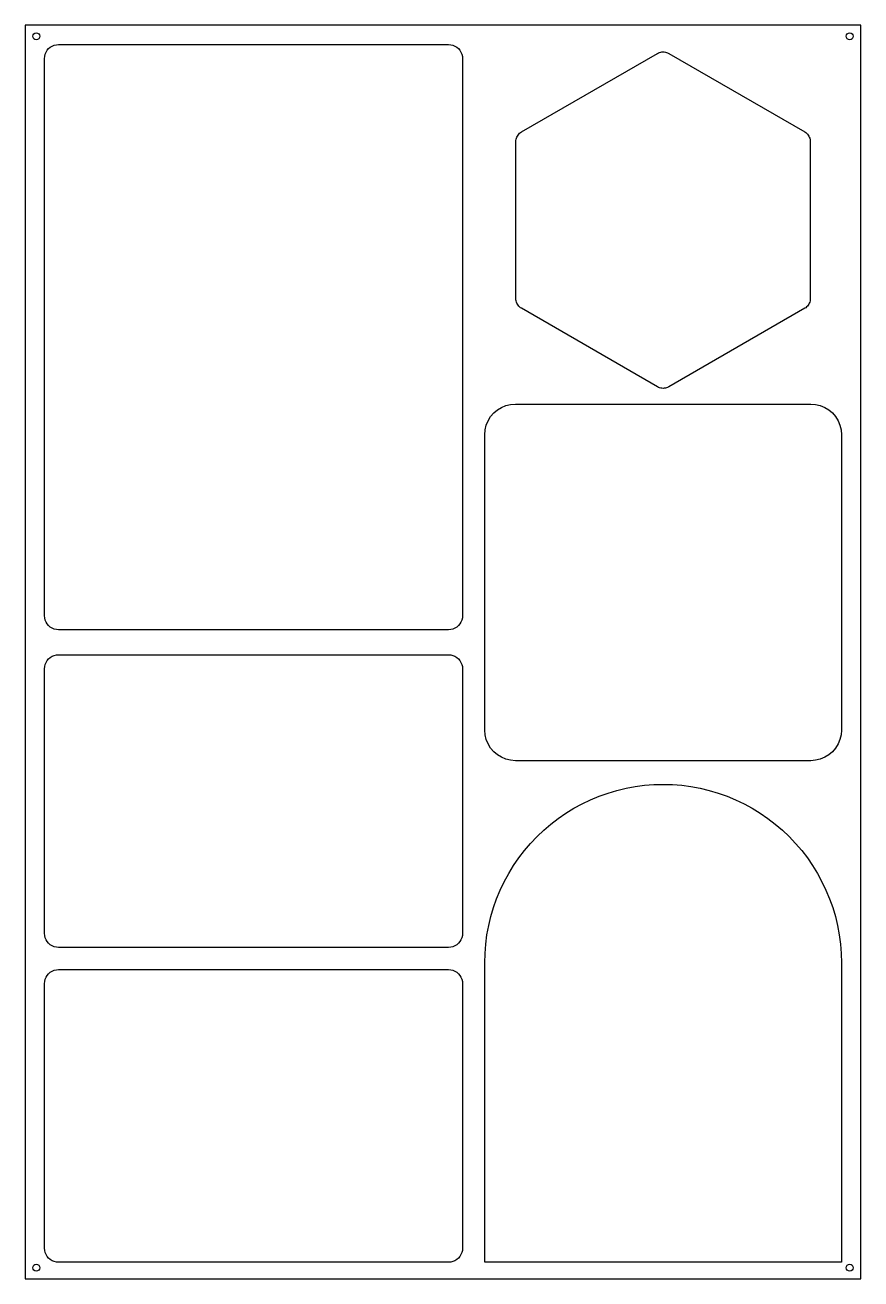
# Model space of a CAD drawing. Header units: millimetres. Extents: x 0 to 600, y 0 to 900.
import ezdxf

# ---------------------------------------------------------------- set-up
doc = ezdxf.new("R2010")
doc.units = ezdxf.units.MM
doc.layers.add('CUT', color=6, linetype='Continuous')
doc.layers.add('REG', color=7, linetype='Continuous')

msp = doc.modelspace()

# ---------------------------------------------------------------- linework, layer by layer
at = {"layer": 'CUT'}
for points in [[(14, 876), (14.12, 877.56), (14.49, 879.09), (15.09, 880.54), (15.91, 881.88), (16.93, 883.07), (18.12, 884.09), (19.46, 884.91), (20.91, 885.51), (22.44, 885.88), (24, 886), (304, 886), (305.56, 885.88), (307.09, 885.51), (308.54, 884.91), (309.88, 884.09), (311.07, 883.07), (312.09, 881.88), (312.91, 880.54), (313.51, 879.09), (313.88, 877.56), (314, 876), (314, 476), (313.88, 474.44), (313.51, 472.91), (312.91, 471.46), (312.09, 470.12), (311.07, 468.93), (309.88, 467.91), (308.54, 467.09), (307.09, 466.49), (305.56, 466.12), (304, 466), (24, 466), (22.44, 466.12), (20.91, 466.49), (19.46, 467.09), (18.12, 467.91), (16.93, 468.93), (15.91, 470.12), (15.09, 471.46), (14.49, 472.91), (14.12, 474.44), (14, 476)], [(563.66, 703.62), (563.61, 702.78), (563.48, 701.96), (563.26, 701.15), (562.96, 700.36), (562.58, 699.62), (562.13, 698.92), (561.6, 698.27), (561.01, 697.67), (560.36, 697.15), (559.66, 696.69), (462, 640.31), (461.25, 639.93), (460.47, 639.63), (459.66, 639.41), (458.84, 639.28), (458, 639.24), (457.16, 639.28), (456.34, 639.41), (455.53, 639.63), (454.75, 639.93), (454, 640.31), (356.34, 696.69), (355.64, 697.15), (354.99, 697.67), (354.4, 698.27), (353.87, 698.92), (353.42, 699.62), (353.04, 700.36), (352.74, 701.15), (352.52, 701.96), (352.39, 702.78), (352.34, 703.62), (352.34, 816.38), (352.39, 817.22), (352.52, 818.04), (352.74, 818.85), (353.04, 819.64), (353.42, 820.38), (353.87, 821.08), (354.4, 821.73), (354.99, 822.33), (355.64, 822.85), (356.34, 823.31), (454, 879.69), (454.75, 880.07), (455.53, 880.37), (456.34, 880.59), (457.16, 880.72), (458, 880.76), (458.84, 880.72), (459.66, 880.59), (460.47, 880.37), (461.25, 880.07), (462, 879.69), (559.66, 823.31), (560.36, 822.85), (561.01, 822.33), (561.6, 821.73), (562.13, 821.08), (562.58, 820.38), (562.96, 819.64), (563.26, 818.85), (563.48, 818.04), (563.61, 817.22), (563.66, 816.38)], [(330, 606), (330.27, 609.44), (331.08, 612.8), (332.4, 615.99), (334.2, 618.93), (336.44, 621.56), (339.07, 623.8), (342.01, 625.6), (345.2, 626.92), (348.56, 627.73), (352, 628), (564, 628), (567.44, 627.73), (570.8, 626.92), (573.99, 625.6), (576.93, 623.8), (579.56, 621.56), (581.8, 618.93), (583.6, 615.99), (584.92, 612.8), (585.73, 609.44), (586, 606), (586, 394), (585.73, 390.56), (584.92, 387.2), (583.6, 384.01), (581.8, 381.07), (579.56, 378.44), (576.93, 376.2), (573.99, 374.4), (570.8, 373.08), (567.44, 372.27), (564, 372), (352, 372), (348.56, 372.27), (345.2, 373.08), (342.01, 374.4), (339.07, 376.2), (336.44, 378.44), (334.2, 381.07), (332.4, 384.01), (331.08, 387.2), (330.27, 390.56), (330, 394)], [(14, 438), (14.12, 439.56), (14.49, 441.09), (15.09, 442.54), (15.91, 443.88), (16.93, 445.07), (18.12, 446.09), (19.46, 446.91), (20.91, 447.51), (22.44, 447.88), (24, 448), (304, 448), (305.56, 447.88), (307.09, 447.51), (308.54, 446.91), (309.88, 446.09), (311.07, 445.07), (312.09, 443.88), (312.91, 442.54), (313.51, 441.09), (313.88, 439.56), (314, 438), (314, 248), (313.88, 246.44), (313.51, 244.91), (312.91, 243.46), (312.09, 242.12), (311.07, 240.93), (309.88, 239.91), (308.54, 239.09), (307.09, 238.49), (305.56, 238.12), (304, 238), (24, 238), (22.44, 238.12), (20.91, 238.49), (19.46, 239.09), (18.12, 239.91), (16.93, 240.93), (15.91, 242.12), (15.09, 243.46), (14.49, 244.91), (14.12, 246.44), (14, 248)], [(330, 12), (330, 227), (330, 227), (330.18, 233.7), (330.7, 240.38), (331.58, 247.02), (332.8, 253.61), (334.36, 260.13), (336.26, 266.55), (338.5, 272.87), (341.07, 279.06), (343.95, 285.11), (347.15, 291), (350.65, 296.71), (354.45, 302.24), (358.53, 307.55), (362.88, 312.65), (367.49, 317.51), (372.35, 322.12), (377.45, 326.47), (382.76, 330.55), (388.29, 334.35), (394, 337.85), (399.89, 341.05), (405.94, 343.93), (412.13, 346.5), (418.45, 348.74), (424.87, 350.64), (431.39, 352.2), (437.98, 353.42), (444.62, 354.3), (451.3, 354.82), (458, 355), (464.7, 354.82), (471.38, 354.3), (478.02, 353.42), (484.61, 352.2), (491.13, 350.64), (497.55, 348.74), (503.87, 346.5), (510.06, 343.93), (516.11, 341.05), (522, 337.85), (527.71, 334.35), (533.24, 330.55), (538.55, 326.47), (543.65, 322.12), (548.51, 317.51), (553.12, 312.65), (557.47, 307.55), (561.55, 302.24), (565.35, 296.71), (568.85, 291), (572.05, 285.11), (574.93, 279.06), (577.5, 272.87), (579.74, 266.55), (581.64, 260.13), (583.2, 253.61), (584.42, 247.02), (585.3, 240.38), (585.82, 233.7), (586, 227), (586, 12)], [(14, 212), (14.12, 213.56), (14.49, 215.09), (15.09, 216.54), (15.91, 217.88), (16.93, 219.07), (18.12, 220.09), (19.46, 220.91), (20.91, 221.51), (22.44, 221.88), (24, 222), (304, 222), (305.56, 221.88), (307.09, 221.51), (308.54, 220.91), (309.88, 220.09), (311.07, 219.07), (312.09, 217.88), (312.91, 216.54), (313.51, 215.09), (313.88, 213.56), (314, 212), (314, 22), (313.88, 20.44), (313.51, 18.91), (312.91, 17.46), (312.09, 16.12), (311.07, 14.93), (309.88, 13.91), (308.54, 13.09), (307.09, 12.49), (305.56, 12.12), (304, 12), (24, 12), (22.44, 12.12), (20.91, 12.49), (19.46, 13.09), (18.12, 13.91), (16.93, 14.93), (15.91, 16.12), (15.09, 17.46), (14.49, 18.91), (14.12, 20.44), (14, 22)]]:
    msp.add_lwpolyline(points, close=True, dxfattribs=at)
at = {"layer": 'REG'}
msp.add_lwpolyline([(0, 0), (600, 0), (600, 900), (0, 900)], close=True, dxfattribs=at)
for centre in [(8, 892), (592, 892), (8, 8), (592, 8)]:
    msp.add_circle(centre, 2.5, dxfattribs=at)

doc.saveas('drawing.dxf')
